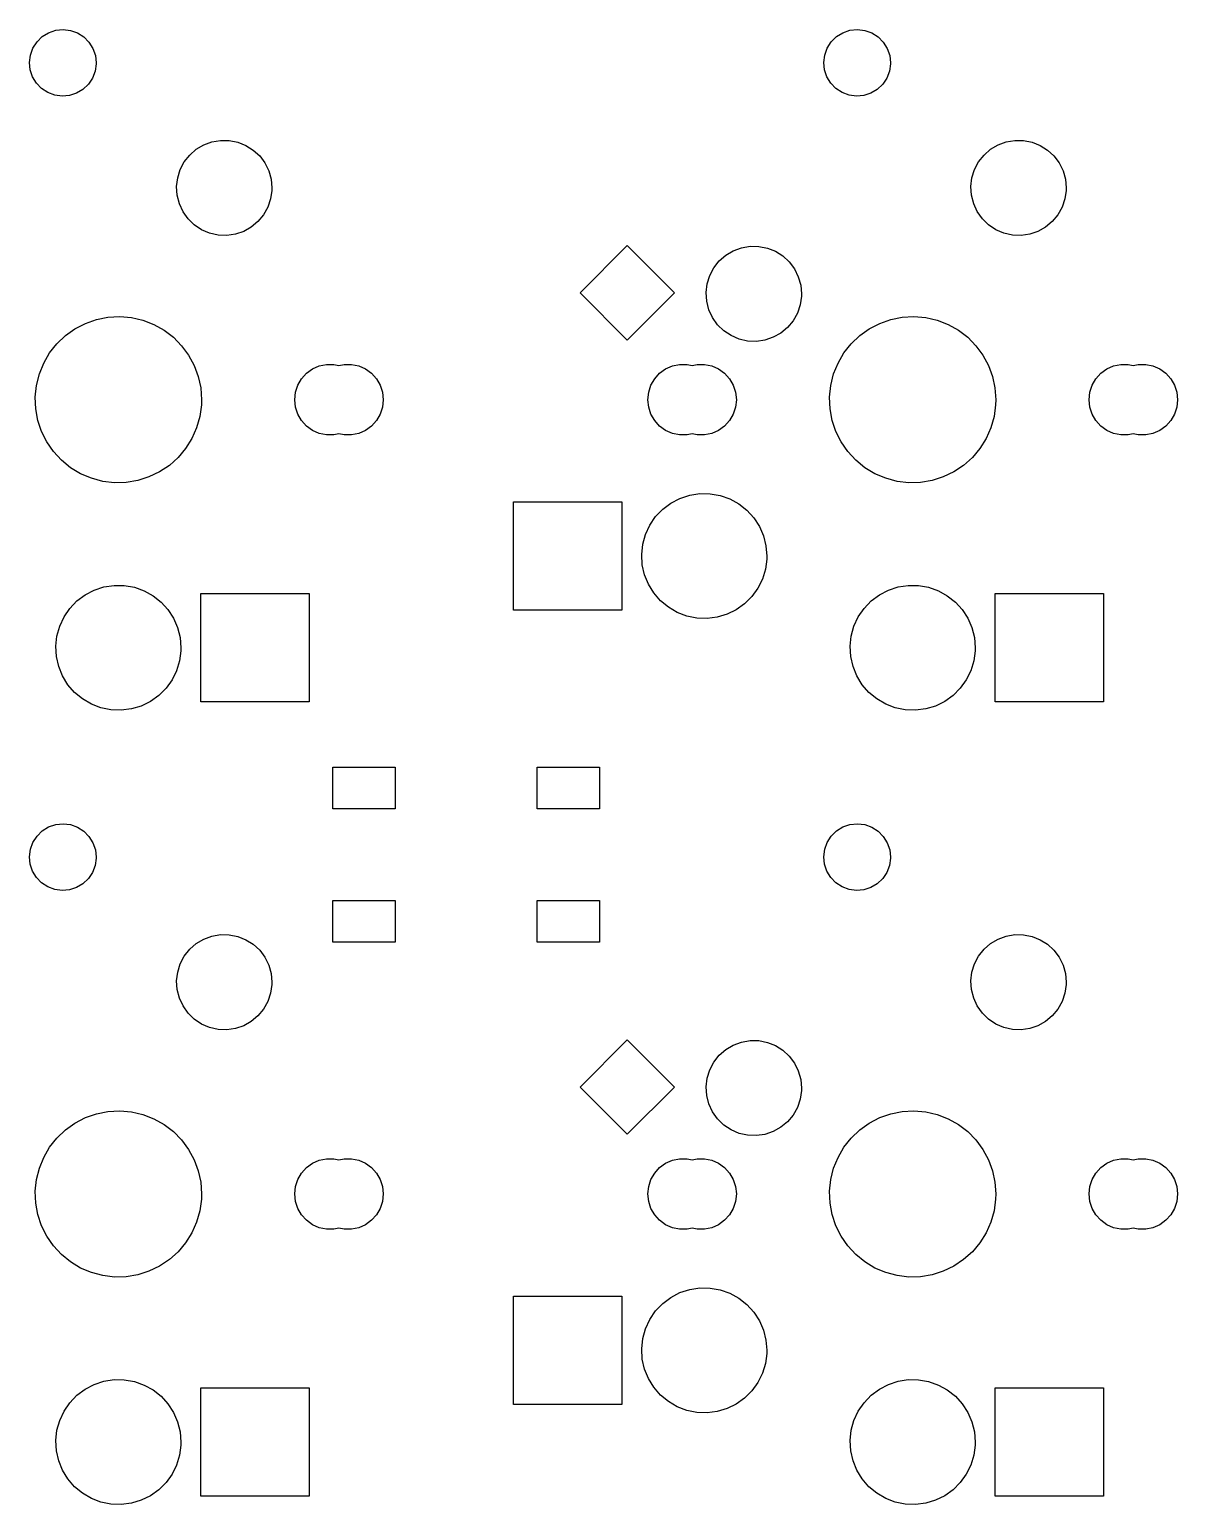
# Model space of a CAD drawing. Extents: x 62 to 249, y -153 to -61.
# Drawn here: x 221.51 to 249.05, y -152.61 to -117.23 of the extents above; entities that cross this region are included whole.
import ezdxf

# ---------------------------------------------------------------- set-up
doc = ezdxf.new("R2010")
doc.units = 0
doc.layers.add('BLACK', color=7, linetype='CONTINUOUS')

msp = doc.modelspace()

# ---------------------------------------------------------------- linework, layer by layer
at = {"layer": 'BLACK', "linetype": 'CONTINUOUS'}
for p, q in [((221.695, -117.528), (221.822, -117.403)), ((221.822, -117.403), (221.974, -117.309)), ((221.974, -117.309), (222.143, -117.252)), ((222.143, -117.252), (222.32, -117.233)), ((222.32, -117.233), (222.497, -117.254)), ((222.497, -117.254), (222.665, -117.314)), ((222.665, -117.314), (222.816, -117.41)), ((222.816, -117.41), (222.942, -117.536)), ((240.745, -117.528), (240.872, -117.403)), ((240.872, -117.403), (241.024, -117.309)), ((241.024, -117.309), (241.193, -117.252)), ((241.193, -117.252), (241.37, -117.233)), ((241.37, -117.233), (241.547, -117.254)), ((241.547, -117.254), (241.715, -117.314)), ((241.715, -117.314), (241.866, -117.41)), ((241.866, -117.41), (241.992, -117.536)), ((221.537, -117.845), (221.598, -117.678)), ((221.598, -117.678), (221.695, -117.528)), ((222.942, -117.536), (223.036, -117.688)), ((223.036, -117.688), (223.095, -117.856)), ((240.587, -117.845), (240.648, -117.678)), ((240.648, -117.678), (240.745, -117.528)), ((241.992, -117.536), (242.086, -117.688)), ((242.086, -117.688), (242.145, -117.856)), ((221.515, -118.022), (221.537, -117.845)), ((221.532, -118.2), (221.515, -118.022)), ((223.114, -118.056), (223.09, -118.232)), ((223.095, -117.856), (223.115, -118.033)), ((223.115, -118.033), (223.114, -118.056)), ((240.565, -118.022), (240.587, -117.845)), ((240.582, -118.2), (240.565, -118.022)), ((242.164, -118.056), (242.14, -118.232)), ((242.145, -117.856), (242.165, -118.033)), ((242.165, -118.033), (242.164, -118.056)), ((221.588, -118.369), (221.532, -118.2)), ((221.681, -118.521), (221.588, -118.369)), ((223.026, -118.399), (222.928, -118.548)), ((223.09, -118.232), (223.026, -118.399)), ((240.638, -118.369), (240.582, -118.2)), ((240.731, -118.521), (240.638, -118.369)), ((242.076, -118.399), (241.978, -118.548)), ((242.14, -118.232), (242.076, -118.399)), ((221.805, -118.65), (221.681, -118.521)), ((221.954, -118.747), (221.805, -118.65)), ((222.121, -118.81), (221.954, -118.747)), ((222.298, -118.833), (222.121, -118.81)), ((222.476, -118.817), (222.298, -118.833)), ((222.645, -118.762), (222.476, -118.817)), ((222.798, -118.671), (222.645, -118.762)), ((222.928, -118.548), (222.798, -118.671)), ((240.855, -118.65), (240.731, -118.521)), ((241.004, -118.747), (240.855, -118.65)), ((241.171, -118.81), (241.004, -118.747)), ((241.348, -118.833), (241.171, -118.81)), ((241.526, -118.817), (241.348, -118.833)), ((241.695, -118.762), (241.526, -118.817)), ((241.848, -118.671), (241.695, -118.762)), ((241.978, -118.548), (241.848, -118.671)), ((225.891, -119.927), (226.097, -119.892)), ((226.097, -119.892), (226.306, -119.894)), ((226.306, -119.894), (226.512, -119.935)), ((244.941, -119.927), (245.147, -119.892)), ((245.147, -119.892), (245.356, -119.894)), ((245.356, -119.894), (245.562, -119.935)), ((225.228, -120.408), (225.358, -120.244)), ((225.358, -120.244), (225.515, -120.106)), ((225.515, -120.106), (225.695, -119.999)), ((225.695, -119.999), (225.891, -119.927)), ((226.512, -119.935), (226.706, -120.013)), ((226.706, -120.013), (226.883, -120.124)), ((226.883, -120.124), (227.036, -120.266)), ((227.036, -120.266), (227.162, -120.434)), ((244.278, -120.408), (244.408, -120.244)), ((244.408, -120.244), (244.565, -120.106)), ((244.565, -120.106), (244.745, -119.999)), ((244.745, -119.999), (244.941, -119.927)), ((245.562, -119.935), (245.756, -120.013)), ((245.756, -120.013), (245.933, -120.124)), ((245.933, -120.124), (246.086, -120.266)), ((246.086, -120.266), (246.212, -120.434)), ((225.069, -120.793), (225.131, -120.594)), ((225.131, -120.594), (225.228, -120.408)), ((227.162, -120.434), (227.254, -120.621)), ((227.254, -120.621), (227.311, -120.823)), ((244.119, -120.793), (244.181, -120.594)), ((244.181, -120.594), (244.278, -120.408)), ((246.212, -120.434), (246.304, -120.621)), ((246.304, -120.621), (246.361, -120.823)), ((225.044, -121.001), (225.069, -120.793)), ((227.311, -120.823), (227.33, -121.031)), ((244.094, -121.001), (244.119, -120.793)), ((246.361, -120.823), (246.38, -121.031)), ((225.058, -121.21), (225.044, -121.001)), ((225.11, -121.413), (225.058, -121.21)), ((227.298, -121.298), (227.231, -121.496)), ((227.328, -121.091), (227.298, -121.298)), ((227.33, -121.031), (227.328, -121.091)), ((244.108, -121.21), (244.094, -121.001)), ((244.16, -121.413), (244.108, -121.21)), ((246.348, -121.298), (246.281, -121.496)), ((246.378, -121.091), (246.348, -121.298)), ((246.38, -121.031), (246.378, -121.091)), ((225.197, -121.603), (225.11, -121.413)), ((225.318, -121.773), (225.197, -121.603)), ((227.129, -121.678), (226.995, -121.839)), ((227.231, -121.496), (227.129, -121.678)), ((244.247, -121.602), (244.16, -121.413)), ((244.368, -121.773), (244.247, -121.602)), ((246.179, -121.678), (246.045, -121.839)), ((246.281, -121.496), (246.179, -121.678)), ((225.468, -121.919), (225.318, -121.773)), ((225.642, -122.035), (225.468, -121.919)), ((225.834, -122.118), (225.642, -122.035)), ((226.834, -121.973), (226.652, -122.075)), ((226.995, -121.839), (226.834, -121.973)), ((244.518, -121.919), (244.368, -121.773)), ((244.692, -122.035), (244.518, -121.919)), ((244.884, -122.118), (244.692, -122.035)), ((245.884, -121.973), (245.702, -122.075)), ((246.045, -121.839), (245.884, -121.973)), ((226.038, -122.164), (225.834, -122.118)), ((226.247, -122.172), (226.038, -122.164)), ((226.454, -122.142), (226.247, -122.172)), ((226.652, -122.075), (226.454, -122.142)), ((245.088, -122.164), (244.884, -122.118)), ((245.297, -122.172), (245.088, -122.164)), ((245.504, -122.142), (245.297, -122.172)), ((245.702, -122.075), (245.504, -122.142)), ((234.718, -123.549), (235.849, -122.417)), ((235.849, -122.417), (236.981, -123.549)), ((238.058, -122.784), (238.215, -122.646)), ((238.215, -122.646), (238.395, -122.539)), ((238.395, -122.539), (238.591, -122.467)), ((238.591, -122.467), (238.797, -122.432)), ((238.797, -122.432), (239.006, -122.434)), ((239.006, -122.434), (239.212, -122.475)), ((239.212, -122.475), (239.406, -122.553)), ((239.406, -122.553), (239.583, -122.664)), ((239.583, -122.664), (239.736, -122.806)), ((237.831, -123.134), (237.928, -122.948)), ((237.928, -122.948), (238.058, -122.784)), ((239.736, -122.806), (239.862, -122.974)), ((239.862, -122.974), (239.954, -123.161)), ((237.744, -123.541), (237.769, -123.333)), ((237.769, -123.333), (237.831, -123.134)), ((239.954, -123.161), (240.011, -123.363)), ((240.011, -123.363), (240.03, -123.571)), ((235.849, -124.68), (234.718, -123.549)), ((236.981, -123.549), (235.849, -124.68)), ((237.758, -123.75), (237.744, -123.541)), ((237.81, -123.953), (237.758, -123.75)), ((240.028, -123.631), (239.998, -123.838)), ((240.03, -123.571), (240.028, -123.631)), ((223.121, -124.188), (223.397, -124.133)), ((223.397, -124.133), (223.678, -124.117)), ((223.678, -124.117), (223.959, -124.142)), ((223.959, -124.142), (224.233, -124.205)), ((237.897, -124.142), (237.81, -123.953)), ((238.018, -124.313), (237.897, -124.142)), ((239.931, -124.036), (239.829, -124.218)), ((239.998, -123.838), (239.931, -124.036)), ((242.171, -124.188), (242.447, -124.133)), ((242.447, -124.133), (242.728, -124.117)), ((242.728, -124.117), (243.009, -124.142)), ((243.009, -124.142), (243.283, -124.205)), ((222.376, -124.575), (222.605, -124.411)), ((222.605, -124.411), (222.855, -124.281)), ((222.855, -124.281), (223.121, -124.188)), ((224.233, -124.205), (224.496, -124.307)), ((224.496, -124.307), (224.742, -124.444)), ((224.742, -124.444), (224.966, -124.615)), ((238.168, -124.459), (238.018, -124.313)), ((238.342, -124.575), (238.168, -124.459)), ((239.534, -124.513), (239.352, -124.615)), ((239.695, -124.379), (239.534, -124.513)), ((239.829, -124.218), (239.695, -124.379)), ((241.426, -124.575), (241.655, -124.411)), ((241.655, -124.411), (241.905, -124.281)), ((241.905, -124.281), (242.171, -124.188)), ((243.283, -124.205), (243.546, -124.307)), ((243.546, -124.307), (243.792, -124.444)), ((243.792, -124.444), (244.016, -124.615)), ((221.998, -124.99), (222.172, -124.769)), ((222.172, -124.769), (222.376, -124.575)), ((224.966, -124.615), (225.163, -124.816)), ((225.163, -124.816), (225.331, -125.043)), ((238.534, -124.658), (238.342, -124.575)), ((238.738, -124.704), (238.534, -124.658)), ((238.947, -124.712), (238.738, -124.704)), ((239.154, -124.682), (238.947, -124.712)), ((239.352, -124.615), (239.154, -124.682)), ((241.048, -124.99), (241.222, -124.769)), ((241.222, -124.769), (241.426, -124.575)), ((244.016, -124.615), (244.213, -124.816)), ((244.213, -124.816), (244.381, -125.043)), ((221.856, -125.234), (221.998, -124.99)), ((225.331, -125.043), (225.464, -125.29)), ((240.906, -125.234), (241.048, -124.99)), ((244.381, -125.043), (244.514, -125.29)), ((221.683, -125.768), (221.751, -125.495)), ((221.751, -125.495), (221.856, -125.234)), ((225.464, -125.29), (225.562, -125.555)), ((225.562, -125.555), (225.621, -125.83)), ((228.039, -125.611), (228.158, -125.479)), ((228.158, -125.479), (228.302, -125.374)), ((228.302, -125.374), (228.464, -125.302)), ((228.464, -125.302), (228.638, -125.265)), ((228.638, -125.265), (228.816, -125.265)), ((228.816, -125.265), (228.937, -125.29)), ((228.937, -125.29), (229.058, -125.265)), ((229.058, -125.265), (229.236, -125.265)), ((229.236, -125.265), (229.41, -125.302)), ((229.41, -125.302), (229.572, -125.374)), ((229.572, -125.374), (229.716, -125.479)), ((229.716, -125.479), (229.835, -125.611)), ((236.509, -125.611), (236.628, -125.479)), ((236.628, -125.479), (236.772, -125.374)), ((236.772, -125.374), (236.934, -125.302)), ((236.934, -125.302), (237.108, -125.265)), ((237.108, -125.265), (237.286, -125.265)), ((237.286, -125.265), (237.407, -125.29)), ((237.407, -125.29), (237.528, -125.265)), ((237.528, -125.265), (237.706, -125.265)), ((237.706, -125.265), (237.88, -125.302)), ((237.88, -125.302), (238.042, -125.374)), ((238.042, -125.374), (238.186, -125.479)), ((238.186, -125.479), (238.305, -125.611)), ((240.733, -125.768), (240.801, -125.495)), ((240.801, -125.495), (240.906, -125.234)), ((244.514, -125.29), (244.612, -125.555)), ((244.612, -125.555), (244.671, -125.83)), ((247.089, -125.611), (247.208, -125.479)), ((247.208, -125.479), (247.352, -125.374)), ((247.352, -125.374), (247.514, -125.302)), ((247.514, -125.302), (247.688, -125.265)), ((247.688, -125.265), (247.866, -125.265)), ((247.866, -125.265), (247.987, -125.29)), ((247.987, -125.29), (248.108, -125.265)), ((248.108, -125.265), (248.286, -125.265)), ((248.286, -125.265), (248.46, -125.302)), ((248.46, -125.302), (248.622, -125.374)), ((248.622, -125.374), (248.766, -125.479)), ((248.766, -125.479), (248.885, -125.611)), ((221.654, -126.048), (221.683, -125.768)), ((225.621, -125.83), (225.641, -126.111)), ((227.876, -126.111), (227.895, -125.934)), ((227.895, -125.934), (227.95, -125.765)), ((227.95, -125.765), (228.039, -125.611)), ((229.835, -125.611), (229.924, -125.765)), ((229.924, -125.765), (229.979, -125.934)), ((229.979, -125.934), (229.998, -126.111)), ((236.346, -126.111), (236.365, -125.934)), ((236.365, -125.934), (236.42, -125.765)), ((236.42, -125.765), (236.509, -125.611)), ((238.305, -125.611), (238.394, -125.765)), ((238.394, -125.765), (238.449, -125.934)), ((238.449, -125.934), (238.468, -126.111)), ((240.704, -126.048), (240.733, -125.768)), ((244.671, -125.83), (244.691, -126.111)), ((246.926, -126.111), (246.945, -125.934)), ((246.945, -125.934), (247, -125.765)), ((247, -125.765), (247.089, -125.611)), ((248.885, -125.611), (248.974, -125.765)), ((248.974, -125.765), (249.029, -125.934)), ((249.029, -125.934), (249.048, -126.111)), ((221.665, -126.33), (221.654, -126.048)), ((225.637, -126.236), (225.599, -126.515)), ((225.641, -126.111), (225.637, -126.236)), ((227.895, -126.288), (227.876, -126.111)), ((227.95, -126.457), (227.895, -126.288)), ((229.979, -126.288), (229.924, -126.457)), ((229.998, -126.111), (229.979, -126.288)), ((236.365, -126.288), (236.346, -126.111)), ((236.42, -126.457), (236.365, -126.288)), ((238.449, -126.288), (238.394, -126.457)), ((238.468, -126.111), (238.449, -126.288)), ((240.715, -126.33), (240.704, -126.048)), ((244.687, -126.236), (244.649, -126.515)), ((244.691, -126.111), (244.687, -126.236)), ((246.945, -126.288), (246.926, -126.111)), ((247, -126.457), (246.945, -126.288)), ((249.029, -126.288), (248.974, -126.457)), ((249.048, -126.111), (249.029, -126.288)), ((221.716, -126.607), (221.665, -126.33)), ((221.805, -126.874), (221.716, -126.607)), ((225.599, -126.515), (225.523, -126.786)), ((228.039, -126.611), (227.95, -126.457)), ((228.158, -126.743), (228.039, -126.611)), ((229.835, -126.611), (229.716, -126.743)), ((229.924, -126.457), (229.835, -126.611)), ((236.509, -126.611), (236.42, -126.457)), ((236.628, -126.743), (236.509, -126.611)), ((238.305, -126.611), (238.186, -126.743)), ((238.394, -126.457), (238.305, -126.611)), ((240.766, -126.607), (240.715, -126.33)), ((240.855, -126.874), (240.766, -126.607)), ((244.649, -126.515), (244.573, -126.786)), ((247.089, -126.611), (247, -126.457)), ((247.208, -126.743), (247.089, -126.611)), ((248.885, -126.611), (248.766, -126.743)), ((248.974, -126.457), (248.885, -126.611)), ((221.931, -127.126), (221.805, -126.874)), ((225.523, -126.786), (225.409, -127.044)), ((228.302, -126.848), (228.158, -126.743)), ((228.464, -126.92), (228.302, -126.848)), ((228.638, -126.957), (228.464, -126.92)), ((228.816, -126.957), (228.638, -126.957)), ((228.937, -126.932), (228.816, -126.957)), ((229.058, -126.957), (228.937, -126.932)), ((229.236, -126.957), (229.058, -126.957)), ((229.41, -126.92), (229.236, -126.957)), ((229.572, -126.848), (229.41, -126.92)), ((229.716, -126.743), (229.572, -126.848)), ((236.772, -126.848), (236.628, -126.743)), ((236.934, -126.92), (236.772, -126.848)), ((237.108, -126.957), (236.934, -126.92)), ((237.286, -126.957), (237.108, -126.957)), ((237.407, -126.932), (237.286, -126.957)), ((237.528, -126.957), (237.407, -126.932)), ((237.706, -126.957), (237.528, -126.957)), ((237.88, -126.92), (237.706, -126.957)), ((238.042, -126.848), (237.88, -126.92)), ((238.186, -126.743), (238.042, -126.848)), ((240.981, -127.126), (240.855, -126.874)), ((244.573, -126.786), (244.459, -127.044)), ((247.352, -126.848), (247.208, -126.743)), ((247.514, -126.92), (247.352, -126.848)), ((247.688, -126.957), (247.514, -126.92)), ((247.866, -126.957), (247.688, -126.957)), ((247.987, -126.932), (247.866, -126.957)), ((248.108, -126.957), (247.987, -126.932)), ((248.286, -126.957), (248.108, -126.957)), ((248.46, -126.92), (248.286, -126.957)), ((248.622, -126.848), (248.46, -126.92)), ((248.766, -126.743), (248.622, -126.848)), ((222.091, -127.358), (221.931, -127.126)), ((225.26, -127.283), (225.079, -127.499)), ((225.409, -127.044), (225.26, -127.283)), ((241.141, -127.358), (240.981, -127.126)), ((244.31, -127.283), (244.129, -127.499)), ((244.459, -127.044), (244.31, -127.283)), ((222.282, -127.564), (222.091, -127.358)), ((222.5, -127.742), (222.282, -127.564)), ((224.869, -127.686), (224.635, -127.843)), ((225.079, -127.499), (224.869, -127.686)), ((241.332, -127.564), (241.141, -127.358)), ((241.55, -127.742), (241.332, -127.564)), ((243.919, -127.686), (243.685, -127.843)), ((244.129, -127.499), (243.919, -127.686)), ((222.742, -127.888), (222.5, -127.742)), ((223.001, -127.997), (222.742, -127.888)), ((223.273, -128.07), (223.001, -127.997)), ((224.112, -128.05), (223.835, -128.096)), ((224.381, -127.965), (224.112, -128.05)), ((224.635, -127.843), (224.381, -127.965)), ((241.792, -127.888), (241.55, -127.742)), ((242.051, -127.997), (241.792, -127.888)), ((242.323, -128.07), (242.051, -127.997)), ((243.162, -128.05), (242.885, -128.096)), ((243.431, -127.965), (243.162, -128.05)), ((243.685, -127.843), (243.431, -127.965)), ((223.553, -128.103), (223.273, -128.07)), ((223.835, -128.096), (223.553, -128.103)), ((237.116, -128.478), (237.349, -128.402)), ((237.349, -128.402), (237.592, -128.365)), ((237.592, -128.365), (237.838, -128.368)), ((237.838, -128.368), (238.08, -128.411)), ((238.08, -128.411), (238.312, -128.493)), ((242.603, -128.103), (242.323, -128.07)), ((242.885, -128.096), (242.603, -128.103)), ((233.122, -131.161), (233.122, -128.561)), ((233.122, -128.561), (235.722, -128.561)), ((235.722, -128.561), (235.722, -131.161)), ((236.531, -128.917), (236.701, -128.739)), ((236.701, -128.739), (236.898, -128.592)), ((236.898, -128.592), (237.116, -128.478)), ((238.312, -128.493), (238.527, -128.612)), ((238.527, -128.612), (238.72, -128.764)), ((238.72, -128.764), (238.885, -128.946)), ((236.289, -129.343), (236.393, -129.12)), ((236.393, -129.12), (236.531, -128.917)), ((238.885, -128.946), (239.019, -129.152)), ((236.224, -129.58), (236.289, -129.343)), ((239.019, -129.152), (239.117, -129.378)), ((239.117, -129.378), (239.177, -129.616)), ((236.197, -129.824), (236.224, -129.58)), ((236.212, -130.07), (236.197, -129.824)), ((239.177, -129.616), (239.197, -129.861)), ((236.266, -130.31), (236.212, -130.07)), ((239.163, -130.178), (239.092, -130.413)), ((239.195, -129.934), (239.163, -130.178)), ((239.197, -129.861), (239.195, -129.934)), ((236.358, -130.537), (236.266, -130.31)), ((236.487, -130.747), (236.358, -130.537)), ((239.092, -130.413), (238.983, -130.634)), ((222.651, -130.939), (222.848, -130.792)), ((222.848, -130.792), (223.066, -130.678)), ((223.066, -130.678), (223.299, -130.602)), ((223.299, -130.602), (223.542, -130.565)), ((223.542, -130.565), (223.788, -130.568)), ((223.788, -130.568), (224.03, -130.611)), ((224.03, -130.611), (224.262, -130.693)), ((224.262, -130.693), (224.477, -130.812)), ((224.477, -130.812), (224.67, -130.964)), ((225.622, -133.361), (225.622, -130.761)), ((225.622, -130.761), (228.222, -130.761)), ((228.222, -130.761), (228.222, -133.361)), ((236.648, -130.933), (236.487, -130.747)), ((238.839, -130.833), (238.665, -131.007)), ((238.983, -130.634), (238.839, -130.833)), ((241.701, -130.939), (241.898, -130.792)), ((241.898, -130.792), (242.116, -130.678)), ((242.116, -130.678), (242.349, -130.602)), ((242.349, -130.602), (242.592, -130.565)), ((242.592, -130.565), (242.838, -130.568)), ((242.838, -130.568), (243.08, -130.611)), ((243.08, -130.611), (243.312, -130.693)), ((243.312, -130.693), (243.527, -130.812)), ((243.527, -130.812), (243.72, -130.964)), ((244.672, -133.361), (244.672, -130.761)), ((244.672, -130.761), (247.272, -130.761)), ((247.272, -130.761), (247.272, -133.361)), ((222.343, -131.32), (222.481, -131.117)), ((222.481, -131.117), (222.651, -130.939)), ((224.67, -130.964), (224.835, -131.146)), ((224.835, -131.146), (224.969, -131.352)), ((235.722, -131.161), (233.122, -131.161)), ((236.837, -131.09), (236.648, -130.933)), ((237.049, -131.214), (236.837, -131.09)), ((237.279, -131.301), (237.049, -131.214)), ((238.465, -131.149), (238.244, -131.258)), ((238.665, -131.007), (238.465, -131.149)), ((241.393, -131.32), (241.531, -131.117)), ((241.531, -131.117), (241.701, -130.939)), ((243.72, -130.964), (243.885, -131.146)), ((243.885, -131.146), (244.019, -131.352)), ((222.174, -131.78), (222.239, -131.543)), ((222.239, -131.543), (222.343, -131.32)), ((224.969, -131.352), (225.067, -131.578)), ((225.067, -131.578), (225.127, -131.816)), ((237.519, -131.35), (237.279, -131.301)), ((237.765, -131.359), (237.519, -131.35)), ((238.009, -131.328), (237.765, -131.359)), ((238.244, -131.258), (238.009, -131.328)), ((241.224, -131.78), (241.289, -131.543)), ((241.289, -131.543), (241.393, -131.32)), ((244.019, -131.352), (244.117, -131.578)), ((244.117, -131.578), (244.177, -131.816)), ((222.147, -132.024), (222.174, -131.78)), ((225.127, -131.816), (225.147, -132.061)), ((241.197, -132.024), (241.224, -131.78)), ((244.177, -131.816), (244.197, -132.061)), ((222.162, -132.27), (222.147, -132.024)), ((222.216, -132.51), (222.162, -132.27)), ((225.145, -132.134), (225.113, -132.378)), ((225.147, -132.061), (225.145, -132.134)), ((241.212, -132.27), (241.197, -132.024)), ((241.266, -132.51), (241.212, -132.27)), ((244.195, -132.134), (244.163, -132.378)), ((244.197, -132.061), (244.195, -132.134)), ((222.308, -132.737), (222.216, -132.51)), ((225.042, -132.613), (224.933, -132.834)), ((225.113, -132.378), (225.042, -132.613)), ((241.358, -132.737), (241.266, -132.51)), ((244.092, -132.613), (243.983, -132.834)), ((244.163, -132.378), (244.092, -132.613)), ((222.437, -132.947), (222.308, -132.737)), ((222.598, -133.133), (222.437, -132.947)), ((224.933, -132.834), (224.789, -133.033)), ((241.487, -132.947), (241.358, -132.737)), ((241.648, -133.133), (241.487, -132.947)), ((243.983, -132.834), (243.839, -133.033)), ((222.787, -133.29), (222.598, -133.133)), ((222.999, -133.414), (222.787, -133.29)), ((224.415, -133.349), (224.194, -133.458)), ((224.615, -133.207), (224.415, -133.349)), ((224.789, -133.033), (224.615, -133.207)), ((228.222, -133.361), (225.622, -133.361)), ((241.837, -133.29), (241.648, -133.133)), ((242.049, -133.414), (241.837, -133.29)), ((243.465, -133.349), (243.244, -133.458)), ((243.665, -133.207), (243.465, -133.349)), ((243.839, -133.033), (243.665, -133.207)), ((247.272, -133.361), (244.672, -133.361)), ((223.229, -133.501), (222.999, -133.414)), ((223.469, -133.55), (223.229, -133.501)), ((223.715, -133.559), (223.469, -133.55)), ((223.959, -133.528), (223.715, -133.559)), ((224.194, -133.458), (223.959, -133.528)), ((242.279, -133.501), (242.049, -133.414)), ((242.519, -133.55), (242.279, -133.501)), ((242.765, -133.559), (242.519, -133.55)), ((243.009, -133.528), (242.765, -133.559)), ((243.244, -133.458), (243.009, -133.528)), ((228.787, -135.921), (228.787, -134.921)), ((228.787, -134.921), (230.287, -134.921)), ((230.287, -134.921), (230.287, -135.921)), ((233.687, -135.921), (233.687, -134.921)), ((233.687, -134.921), (235.187, -134.921)), ((235.187, -134.921), (235.187, -135.921)), ((230.287, -135.921), (228.787, -135.921)), ((235.187, -135.921), (233.687, -135.921)), ((221.695, -136.578), (221.822, -136.453)), ((221.822, -136.453), (221.974, -136.359)), ((221.974, -136.359), (222.143, -136.302)), ((222.143, -136.302), (222.32, -136.283)), ((222.32, -136.283), (222.497, -136.304)), ((222.497, -136.304), (222.665, -136.364)), ((222.665, -136.364), (222.816, -136.46)), ((222.816, -136.46), (222.942, -136.586)), ((240.745, -136.578), (240.872, -136.453)), ((240.872, -136.453), (241.024, -136.359)), ((241.024, -136.359), (241.193, -136.302)), ((241.193, -136.302), (241.37, -136.283)), ((241.37, -136.283), (241.547, -136.304)), ((241.547, -136.304), (241.715, -136.364)), ((241.715, -136.364), (241.866, -136.46)), ((241.866, -136.46), (241.992, -136.586)), ((221.515, -137.072), (221.537, -136.895)), ((221.537, -136.895), (221.598, -136.728)), ((221.598, -136.728), (221.695, -136.578)), ((222.942, -136.586), (223.036, -136.738)), ((223.036, -136.738), (223.095, -136.906)), ((240.565, -137.072), (240.587, -136.895)), ((240.587, -136.895), (240.648, -136.728)), ((240.648, -136.728), (240.745, -136.578)), ((241.992, -136.586), (242.086, -136.738)), ((242.086, -136.738), (242.145, -136.906)), ((221.532, -137.25), (221.515, -137.072)), ((221.588, -137.419), (221.532, -137.25)), ((223.114, -137.106), (223.09, -137.282)), ((223.095, -136.906), (223.115, -137.083)), ((223.115, -137.083), (223.114, -137.106)), ((240.582, -137.25), (240.565, -137.072)), ((240.638, -137.419), (240.582, -137.25)), ((242.164, -137.106), (242.14, -137.282)), ((242.145, -136.906), (242.165, -137.083)), ((242.165, -137.083), (242.164, -137.106)), ((221.681, -137.571), (221.588, -137.419)), ((221.805, -137.7), (221.681, -137.571)), ((222.928, -137.598), (222.798, -137.721)), ((223.026, -137.449), (222.928, -137.598)), ((223.09, -137.282), (223.026, -137.449)), ((240.731, -137.571), (240.638, -137.419)), ((240.855, -137.7), (240.731, -137.571)), ((241.978, -137.598), (241.848, -137.721)), ((242.076, -137.449), (241.978, -137.598)), ((242.14, -137.282), (242.076, -137.449)), ((221.954, -137.797), (221.805, -137.7)), ((222.121, -137.86), (221.954, -137.797)), ((222.298, -137.883), (222.121, -137.86)), ((222.476, -137.867), (222.298, -137.883)), ((222.645, -137.812), (222.476, -137.867)), ((222.798, -137.721), (222.645, -137.812)), ((241.004, -137.797), (240.855, -137.7)), ((241.171, -137.86), (241.004, -137.797)), ((241.348, -137.883), (241.171, -137.86)), ((241.526, -137.867), (241.348, -137.883)), ((241.695, -137.812), (241.526, -137.867)), ((241.848, -137.721), (241.695, -137.812)), ((228.787, -139.121), (228.787, -138.121)), ((228.787, -138.121), (230.287, -138.121)), ((230.287, -138.121), (230.287, -139.121)), ((233.687, -139.121), (233.687, -138.121)), ((233.687, -138.121), (235.187, -138.121)), ((235.187, -138.121), (235.187, -139.121)), ((225.695, -139.049), (225.891, -138.977)), ((225.891, -138.977), (226.097, -138.942)), ((226.097, -138.942), (226.306, -138.944)), ((226.306, -138.944), (226.512, -138.985)), ((226.512, -138.985), (226.706, -139.063)), ((244.745, -139.049), (244.941, -138.977)), ((244.941, -138.977), (245.147, -138.942)), ((245.147, -138.942), (245.356, -138.944)), ((245.356, -138.944), (245.562, -138.985)), ((245.562, -138.985), (245.756, -139.063)), ((225.228, -139.458), (225.358, -139.294)), ((225.358, -139.294), (225.515, -139.156)), ((225.515, -139.156), (225.695, -139.049)), ((226.706, -139.063), (226.883, -139.174)), ((226.883, -139.174), (227.036, -139.316)), ((227.036, -139.316), (227.162, -139.484)), ((230.287, -139.121), (228.787, -139.121)), ((235.187, -139.121), (233.687, -139.121)), ((244.278, -139.458), (244.408, -139.294)), ((244.408, -139.294), (244.565, -139.156)), ((244.565, -139.156), (244.745, -139.049)), ((245.756, -139.063), (245.933, -139.174)), ((245.933, -139.174), (246.086, -139.316)), ((246.086, -139.316), (246.212, -139.484)), ((225.069, -139.843), (225.131, -139.644)), ((225.131, -139.644), (225.228, -139.458)), ((227.162, -139.484), (227.254, -139.671)), ((227.254, -139.671), (227.311, -139.873)), ((244.119, -139.843), (244.181, -139.644)), ((244.181, -139.644), (244.278, -139.458)), ((246.212, -139.484), (246.304, -139.671)), ((246.304, -139.671), (246.361, -139.873)), ((225.044, -140.051), (225.069, -139.843)), ((225.058, -140.26), (225.044, -140.051)), ((227.311, -139.873), (227.33, -140.081)), ((227.33, -140.081), (227.328, -140.141)), ((244.094, -140.051), (244.119, -139.843)), ((244.108, -140.26), (244.094, -140.051)), ((246.361, -139.873), (246.38, -140.081)), ((246.38, -140.081), (246.378, -140.141)), ((225.11, -140.463), (225.058, -140.26)), ((227.298, -140.348), (227.231, -140.546)), ((227.328, -140.141), (227.298, -140.348)), ((244.16, -140.463), (244.108, -140.26)), ((246.348, -140.348), (246.281, -140.546)), ((246.378, -140.141), (246.348, -140.348)), ((225.197, -140.653), (225.11, -140.463)), ((225.318, -140.823), (225.197, -140.653)), ((227.129, -140.728), (226.995, -140.889)), ((227.231, -140.546), (227.129, -140.728)), ((244.247, -140.653), (244.16, -140.463)), ((244.368, -140.823), (244.247, -140.653)), ((246.179, -140.728), (246.045, -140.889)), ((246.281, -140.546), (246.179, -140.728)), ((225.468, -140.969), (225.318, -140.823)), ((225.642, -141.085), (225.468, -140.969)), ((225.834, -141.168), (225.642, -141.085)), ((226.652, -141.125), (226.454, -141.192)), ((226.834, -141.023), (226.652, -141.125)), ((226.995, -140.889), (226.834, -141.023)), ((244.518, -140.969), (244.368, -140.823)), ((244.692, -141.085), (244.518, -140.969)), ((244.884, -141.168), (244.692, -141.085)), ((245.702, -141.125), (245.504, -141.192)), ((245.884, -141.023), (245.702, -141.125)), ((246.045, -140.889), (245.884, -141.023)), ((226.038, -141.214), (225.834, -141.168)), ((226.247, -141.222), (226.038, -141.214)), ((226.454, -141.192), (226.247, -141.222)), ((234.718, -142.599), (235.849, -141.467)), ((235.849, -141.467), (236.981, -142.599)), ((238.591, -141.517), (238.797, -141.482)), ((238.797, -141.482), (239.006, -141.484)), ((239.006, -141.484), (239.212, -141.525)), ((245.088, -141.214), (244.884, -141.168)), ((245.297, -141.222), (245.088, -141.214)), ((245.504, -141.192), (245.297, -141.222)), ((237.928, -141.998), (238.058, -141.834)), ((238.058, -141.834), (238.215, -141.696)), ((238.215, -141.696), (238.395, -141.589)), ((238.395, -141.589), (238.591, -141.517)), ((239.212, -141.525), (239.406, -141.603)), ((239.406, -141.603), (239.583, -141.714)), ((239.583, -141.714), (239.736, -141.856)), ((239.736, -141.856), (239.862, -142.024)), ((237.769, -142.383), (237.831, -142.184)), ((237.831, -142.184), (237.928, -141.998)), ((239.862, -142.024), (239.954, -142.211)), ((239.954, -142.211), (240.011, -142.413)), ((237.744, -142.591), (237.769, -142.383)), ((240.011, -142.413), (240.03, -142.621)), ((235.849, -143.73), (234.718, -142.599)), ((236.981, -142.599), (235.849, -143.73)), ((237.758, -142.8), (237.744, -142.591)), ((237.81, -143.003), (237.758, -142.8)), ((239.998, -142.888), (239.931, -143.086)), ((240.028, -142.681), (239.998, -142.888)), ((240.03, -142.621), (240.028, -142.681)), ((222.855, -143.331), (223.121, -143.238)), ((223.121, -143.238), (223.397, -143.183)), ((223.397, -143.183), (223.678, -143.167)), ((223.678, -143.167), (223.959, -143.192)), ((223.959, -143.192), (224.233, -143.255)), ((224.233, -143.255), (224.496, -143.357)), ((237.897, -143.192), (237.81, -143.003)), ((238.018, -143.363), (237.897, -143.192)), ((239.829, -143.268), (239.695, -143.429)), ((239.931, -143.086), (239.829, -143.268)), ((241.905, -143.331), (242.171, -143.238)), ((242.171, -143.238), (242.447, -143.183)), ((242.447, -143.183), (242.728, -143.167)), ((242.728, -143.167), (243.009, -143.192)), ((243.009, -143.192), (243.283, -143.255)), ((243.283, -143.255), (243.546, -143.357)), ((222.172, -143.819), (222.376, -143.625)), ((222.376, -143.625), (222.605, -143.461)), ((222.605, -143.461), (222.855, -143.331)), ((224.496, -143.357), (224.742, -143.494)), ((224.742, -143.494), (224.966, -143.665)), ((238.168, -143.509), (238.018, -143.363)), ((238.342, -143.625), (238.168, -143.509)), ((238.534, -143.708), (238.342, -143.625)), ((239.534, -143.563), (239.352, -143.665)), ((239.695, -143.429), (239.534, -143.563)), ((241.222, -143.819), (241.426, -143.625)), ((241.426, -143.625), (241.655, -143.461)), ((241.655, -143.461), (241.905, -143.331)), ((243.546, -143.357), (243.792, -143.494)), ((243.792, -143.494), (244.016, -143.665)), ((221.998, -144.04), (222.172, -143.819)), ((224.966, -143.665), (225.163, -143.866)), ((225.163, -143.866), (225.331, -144.093)), ((238.738, -143.754), (238.534, -143.708)), ((238.947, -143.762), (238.738, -143.754)), ((239.154, -143.732), (238.947, -143.762)), ((239.352, -143.665), (239.154, -143.732)), ((241.048, -144.04), (241.222, -143.819)), ((244.016, -143.665), (244.213, -143.866)), ((244.213, -143.866), (244.381, -144.093)), ((221.751, -144.545), (221.856, -144.284)), ((221.856, -144.284), (221.998, -144.04)), ((225.331, -144.093), (225.464, -144.34)), ((228.464, -144.352), (228.638, -144.315)), ((228.638, -144.315), (228.816, -144.315)), ((228.816, -144.315), (228.937, -144.34)), ((228.937, -144.34), (229.058, -144.315)), ((229.058, -144.315), (229.236, -144.315)), ((229.236, -144.315), (229.41, -144.352)), ((236.934, -144.352), (237.108, -144.315)), ((237.108, -144.315), (237.286, -144.315)), ((237.286, -144.315), (237.407, -144.34)), ((237.407, -144.34), (237.528, -144.315)), ((237.528, -144.315), (237.706, -144.315)), ((237.706, -144.315), (237.88, -144.352)), ((240.801, -144.545), (240.906, -144.284)), ((240.906, -144.284), (241.048, -144.04)), ((244.381, -144.093), (244.514, -144.34)), ((247.514, -144.352), (247.688, -144.315)), ((247.688, -144.315), (247.866, -144.315)), ((247.866, -144.315), (247.987, -144.34)), ((247.987, -144.34), (248.108, -144.315)), ((248.108, -144.315), (248.286, -144.315)), ((248.286, -144.315), (248.46, -144.352)), ((221.683, -144.818), (221.751, -144.545)), ((225.464, -144.34), (225.562, -144.605)), ((225.562, -144.605), (225.621, -144.88)), ((227.95, -144.815), (228.039, -144.661)), ((228.039, -144.661), (228.158, -144.529)), ((228.158, -144.529), (228.302, -144.424)), ((228.302, -144.424), (228.464, -144.352)), ((229.41, -144.352), (229.572, -144.424)), ((229.572, -144.424), (229.716, -144.529)), ((229.716, -144.529), (229.835, -144.661)), ((229.835, -144.661), (229.924, -144.815)), ((236.42, -144.815), (236.509, -144.661)), ((236.509, -144.661), (236.628, -144.529)), ((236.628, -144.529), (236.772, -144.424)), ((236.772, -144.424), (236.934, -144.352)), ((237.88, -144.352), (238.042, -144.424)), ((238.042, -144.424), (238.186, -144.529)), ((238.186, -144.529), (238.305, -144.661)), ((238.305, -144.661), (238.394, -144.815)), ((240.733, -144.818), (240.801, -144.545)), ((244.514, -144.34), (244.612, -144.605)), ((244.612, -144.605), (244.671, -144.88)), ((247, -144.815), (247.089, -144.661)), ((247.089, -144.661), (247.208, -144.529)), ((247.208, -144.529), (247.352, -144.424)), ((247.352, -144.424), (247.514, -144.352)), ((248.46, -144.352), (248.622, -144.424)), ((248.622, -144.424), (248.766, -144.529)), ((248.766, -144.529), (248.885, -144.661)), ((248.885, -144.661), (248.974, -144.815)), ((221.654, -145.098), (221.683, -144.818)), ((225.621, -144.88), (225.641, -145.161)), ((227.876, -145.161), (227.895, -144.984)), ((227.895, -144.984), (227.95, -144.815)), ((229.924, -144.815), (229.979, -144.984)), ((229.979, -144.984), (229.998, -145.161)), ((236.346, -145.161), (236.365, -144.984)), ((236.365, -144.984), (236.42, -144.815)), ((238.394, -144.815), (238.449, -144.984)), ((238.449, -144.984), (238.468, -145.161)), ((240.704, -145.098), (240.733, -144.818)), ((244.671, -144.88), (244.691, -145.161)), ((246.926, -145.161), (246.945, -144.984)), ((246.945, -144.984), (247, -144.815)), ((248.974, -144.815), (249.029, -144.984)), ((249.029, -144.984), (249.048, -145.161)), ((221.665, -145.38), (221.654, -145.098)), ((221.716, -145.657), (221.665, -145.38)), ((225.637, -145.286), (225.599, -145.565)), ((225.641, -145.161), (225.637, -145.286)), ((227.895, -145.338), (227.876, -145.161)), ((227.95, -145.507), (227.895, -145.338)), ((229.979, -145.338), (229.924, -145.507)), ((229.998, -145.161), (229.979, -145.338)), ((236.365, -145.338), (236.346, -145.161)), ((236.42, -145.507), (236.365, -145.338)), ((238.449, -145.338), (238.394, -145.507)), ((238.468, -145.161), (238.449, -145.338)), ((240.715, -145.38), (240.704, -145.098)), ((240.766, -145.657), (240.715, -145.38)), ((244.687, -145.286), (244.649, -145.565)), ((244.691, -145.161), (244.687, -145.286)), ((246.945, -145.338), (246.926, -145.161)), ((247, -145.507), (246.945, -145.338)), ((249.029, -145.338), (248.974, -145.507)), ((249.048, -145.161), (249.029, -145.338)), ((221.805, -145.924), (221.716, -145.657)), ((225.599, -145.565), (225.523, -145.836)), ((228.039, -145.661), (227.95, -145.507)), ((228.158, -145.793), (228.039, -145.661)), ((229.835, -145.661), (229.716, -145.793)), ((229.924, -145.507), (229.835, -145.661)), ((236.509, -145.661), (236.42, -145.507)), ((236.628, -145.793), (236.509, -145.661)), ((238.305, -145.661), (238.186, -145.793)), ((238.394, -145.507), (238.305, -145.661)), ((240.855, -145.924), (240.766, -145.657)), ((244.649, -145.565), (244.573, -145.836)), ((247.089, -145.661), (247, -145.507)), ((247.208, -145.793), (247.089, -145.661)), ((248.885, -145.661), (248.766, -145.793)), ((248.974, -145.507), (248.885, -145.661)), ((221.931, -146.176), (221.805, -145.924)), ((225.409, -146.094), (225.26, -146.333)), ((225.523, -145.836), (225.409, -146.094)), ((228.302, -145.898), (228.158, -145.793)), ((228.464, -145.97), (228.302, -145.898)), ((228.638, -146.007), (228.464, -145.97)), ((228.816, -146.007), (228.638, -146.007)), ((228.937, -145.982), (228.816, -146.007)), ((229.058, -146.007), (228.937, -145.982)), ((229.236, -146.007), (229.058, -146.007)), ((229.41, -145.97), (229.236, -146.007)), ((229.572, -145.898), (229.41, -145.97)), ((229.716, -145.793), (229.572, -145.898)), ((236.772, -145.898), (236.628, -145.793)), ((236.934, -145.97), (236.772, -145.898)), ((237.108, -146.007), (236.934, -145.97)), ((237.286, -146.007), (237.108, -146.007)), ((237.407, -145.982), (237.286, -146.007)), ((237.528, -146.007), (237.407, -145.982)), ((237.706, -146.007), (237.528, -146.007)), ((237.88, -145.97), (237.706, -146.007)), ((238.042, -145.898), (237.88, -145.97)), ((238.186, -145.793), (238.042, -145.898)), ((240.981, -146.176), (240.855, -145.924)), ((244.459, -146.094), (244.31, -146.333)), ((244.573, -145.836), (244.459, -146.094)), ((247.352, -145.898), (247.208, -145.793)), ((247.514, -145.97), (247.352, -145.898)), ((247.688, -146.007), (247.514, -145.97)), ((247.866, -146.007), (247.688, -146.007)), ((247.987, -145.982), (247.866, -146.007)), ((248.108, -146.007), (247.987, -145.982)), ((248.286, -146.007), (248.108, -146.007)), ((248.46, -145.97), (248.286, -146.007)), ((248.622, -145.898), (248.46, -145.97)), ((248.766, -145.793), (248.622, -145.898)), ((222.091, -146.408), (221.931, -146.176)), ((222.282, -146.614), (222.091, -146.408)), ((225.26, -146.333), (225.079, -146.549)), ((241.141, -146.408), (240.981, -146.176)), ((241.332, -146.614), (241.141, -146.408)), ((244.31, -146.333), (244.129, -146.549)), ((222.5, -146.792), (222.282, -146.614)), ((222.742, -146.938), (222.5, -146.792)), ((224.869, -146.736), (224.635, -146.893)), ((225.079, -146.549), (224.869, -146.736)), ((241.55, -146.792), (241.332, -146.614)), ((241.792, -146.938), (241.55, -146.792)), ((243.919, -146.736), (243.685, -146.893)), ((244.129, -146.549), (243.919, -146.736)), ((223.001, -147.047), (222.742, -146.938)), ((223.273, -147.12), (223.001, -147.047)), ((223.553, -147.153), (223.273, -147.12)), ((223.835, -147.146), (223.553, -147.153)), ((224.112, -147.1), (223.835, -147.146)), ((224.381, -147.015), (224.112, -147.1)), ((224.635, -146.893), (224.381, -147.015)), ((242.051, -147.047), (241.792, -146.938)), ((242.323, -147.12), (242.051, -147.047)), ((242.603, -147.153), (242.323, -147.12)), ((242.885, -147.146), (242.603, -147.153)), ((243.162, -147.1), (242.885, -147.146)), ((243.431, -147.015), (243.162, -147.1)), ((243.685, -146.893), (243.431, -147.015)), ((237.116, -147.528), (237.349, -147.452)), ((237.349, -147.452), (237.592, -147.415)), ((237.592, -147.415), (237.838, -147.418)), ((237.838, -147.418), (238.08, -147.461)), ((238.08, -147.461), (238.312, -147.543)), ((233.122, -150.211), (233.122, -147.611)), ((233.122, -147.611), (235.722, -147.611)), ((235.722, -147.611), (235.722, -150.211)), ((236.531, -147.967), (236.701, -147.789)), ((236.701, -147.789), (236.898, -147.642)), ((236.898, -147.642), (237.116, -147.528)), ((238.312, -147.543), (238.527, -147.662)), ((238.527, -147.662), (238.72, -147.814)), ((238.72, -147.814), (238.885, -147.996)), ((236.289, -148.393), (236.393, -148.17)), ((236.393, -148.17), (236.531, -147.967)), ((238.885, -147.996), (239.019, -148.202)), ((239.019, -148.202), (239.117, -148.428)), ((236.224, -148.63), (236.289, -148.393)), ((239.117, -148.428), (239.177, -148.666)), ((236.197, -148.874), (236.224, -148.63)), ((236.212, -149.12), (236.197, -148.874)), ((239.177, -148.666), (239.197, -148.911)), ((239.197, -148.911), (239.195, -148.984)), ((236.266, -149.36), (236.212, -149.12)), ((239.163, -149.228), (239.092, -149.463)), ((239.195, -148.984), (239.163, -149.228)), ((223.299, -149.652), (223.542, -149.615)), ((223.542, -149.615), (223.788, -149.618)), ((223.788, -149.618), (224.03, -149.661)), ((236.358, -149.587), (236.266, -149.36)), ((236.487, -149.797), (236.358, -149.587)), ((239.092, -149.463), (238.983, -149.684)), ((242.349, -149.652), (242.592, -149.615)), ((242.592, -149.615), (242.838, -149.618)), ((242.838, -149.618), (243.08, -149.661)), ((222.481, -150.167), (222.651, -149.989)), ((222.651, -149.989), (222.848, -149.842)), ((222.848, -149.842), (223.066, -149.728)), ((223.066, -149.728), (223.299, -149.652)), ((224.03, -149.661), (224.262, -149.743)), ((224.262, -149.743), (224.477, -149.862)), ((224.477, -149.862), (224.67, -150.014)), ((225.622, -152.411), (225.622, -149.811)), ((225.622, -149.811), (228.222, -149.811)), ((228.222, -149.811), (228.222, -152.411)), ((236.648, -149.983), (236.487, -149.797)), ((236.837, -150.14), (236.648, -149.983)), ((238.839, -149.883), (238.665, -150.057)), ((238.983, -149.684), (238.839, -149.883)), ((241.531, -150.167), (241.701, -149.989)), ((241.701, -149.989), (241.898, -149.842)), ((241.898, -149.842), (242.116, -149.728)), ((242.116, -149.728), (242.349, -149.652)), ((243.08, -149.661), (243.312, -149.743)), ((243.312, -149.743), (243.527, -149.862)), ((243.527, -149.862), (243.72, -150.014)), ((244.672, -152.411), (244.672, -149.811)), ((244.672, -149.811), (247.272, -149.811)), ((247.272, -149.811), (247.272, -152.411)), ((222.343, -150.37), (222.481, -150.167)), ((224.67, -150.014), (224.835, -150.196)), ((224.835, -150.196), (224.969, -150.402)), ((235.722, -150.211), (233.122, -150.211)), ((237.049, -150.264), (236.837, -150.14)), ((237.279, -150.351), (237.049, -150.264)), ((238.244, -150.308), (238.009, -150.378)), ((238.465, -150.199), (238.244, -150.308)), ((238.665, -150.057), (238.465, -150.199)), ((241.393, -150.37), (241.531, -150.167)), ((243.72, -150.014), (243.885, -150.196)), ((243.885, -150.196), (244.019, -150.402)), ((222.174, -150.83), (222.239, -150.593)), ((222.239, -150.593), (222.343, -150.37)), ((224.969, -150.402), (225.067, -150.628)), ((225.067, -150.628), (225.127, -150.866)), ((237.519, -150.4), (237.279, -150.351)), ((237.765, -150.409), (237.519, -150.4)), ((238.009, -150.378), (237.765, -150.409)), ((241.224, -150.83), (241.289, -150.593)), ((241.289, -150.593), (241.393, -150.37)), ((244.019, -150.402), (244.117, -150.628)), ((244.117, -150.628), (244.177, -150.866)), ((222.147, -151.074), (222.174, -150.83)), ((225.127, -150.866), (225.147, -151.111)), ((241.197, -151.074), (241.224, -150.83)), ((244.177, -150.866), (244.197, -151.111)), ((222.162, -151.32), (222.147, -151.074)), ((222.216, -151.56), (222.162, -151.32)), ((225.145, -151.184), (225.113, -151.428)), ((225.147, -151.111), (225.145, -151.184)), ((241.212, -151.32), (241.197, -151.074)), ((241.266, -151.56), (241.212, -151.32)), ((244.195, -151.184), (244.163, -151.428)), ((244.197, -151.111), (244.195, -151.184)), ((222.308, -151.787), (222.216, -151.56)), ((225.042, -151.663), (224.933, -151.884)), ((225.113, -151.428), (225.042, -151.663)), ((241.358, -151.787), (241.266, -151.56)), ((244.092, -151.663), (243.983, -151.884)), ((244.163, -151.428), (244.092, -151.663)), ((222.437, -151.997), (222.308, -151.787)), ((222.598, -152.183), (222.437, -151.997)), ((224.789, -152.083), (224.615, -152.257)), ((224.933, -151.884), (224.789, -152.083)), ((241.487, -151.997), (241.358, -151.787)), ((241.648, -152.183), (241.487, -151.997)), ((243.839, -152.083), (243.665, -152.257)), ((243.983, -151.884), (243.839, -152.083)), ((222.787, -152.34), (222.598, -152.183)), ((222.999, -152.464), (222.787, -152.34)), ((223.229, -152.551), (222.999, -152.464)), ((224.415, -152.399), (224.194, -152.508)), ((224.615, -152.257), (224.415, -152.399)), ((228.222, -152.411), (225.622, -152.411)), ((241.837, -152.34), (241.648, -152.183)), ((242.049, -152.464), (241.837, -152.34)), ((242.279, -152.551), (242.049, -152.464)), ((243.465, -152.399), (243.244, -152.508)), ((243.665, -152.257), (243.465, -152.399)), ((247.272, -152.411), (244.672, -152.411)), ((223.469, -152.6), (223.229, -152.551)), ((223.715, -152.609), (223.469, -152.6)), ((223.959, -152.578), (223.715, -152.609)), ((224.194, -152.508), (223.959, -152.578)), ((242.519, -152.6), (242.279, -152.551)), ((242.765, -152.609), (242.519, -152.6)), ((243.009, -152.578), (242.765, -152.609)), ((243.244, -152.508), (243.009, -152.578))]:
    msp.add_line(p, q, dxfattribs=at)

doc.saveas('drawing.dxf')
